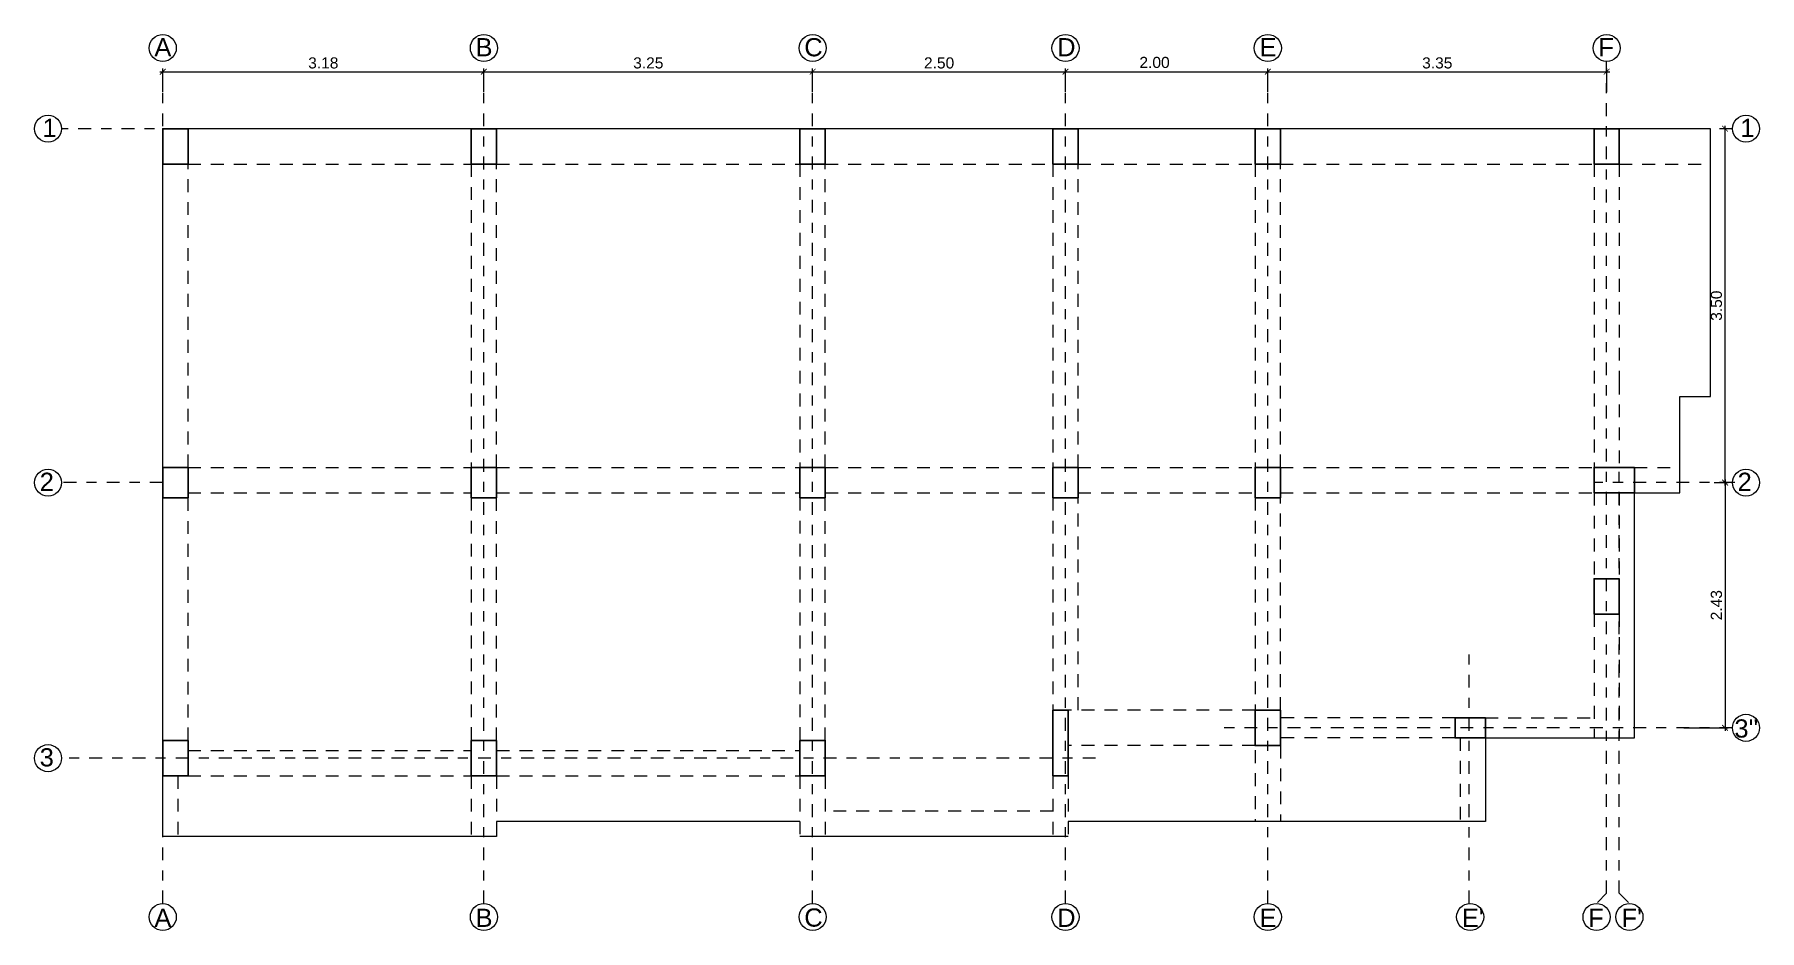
# Model space of a CAD drawing. Header units: millimetres. Extents: x 3779 to 7711, y 1445 to 3132.
# Drawn here: x 3789.94 to 3806.99, y 1459.74 to 1468.6 of the extents above; entities that cross this region are included whole.
import ezdxf

# ---------------------------------------------------------------- set-up
doc = ezdxf.new("R2010")
doc.units = ezdxf.units.MM
doc.header["$PDMODE"] = 3
doc.linetypes.add('DASHDOTX2', pattern=[50.8, 25.4, -12.7, 0, -12.7])
doc.linetypes.add('HIDDEN', pattern=[9.525, 6.35, -3.175])
for name, color, linetype, lineweight in [('cotas', 7, 'Continuous', 5), ('EJES', 20, 'DASHDOTX2', 9), ('pluma 1', 1, 'Continuous', 9), ('pluma 2.5', 30, 'Continuous', 25), ('proyecciones', 32, 'HIDDEN', 9), ('TEXTO', 7, 'Continuous', 9)]:
    doc.layers.add(name, color=color, linetype=linetype, lineweight=lineweight)
doc.styles.get("Standard").update_dxf_attribs({"font": 'arial.ttf'})
doc.styles.add('TIMES', font='arial.ttf', dxfattribs={"height": 0.11})
doc.dimstyles.new('julio', dxfattribs={"dimtxt": 0.11, "dimasz": 0.057, "dimexe": 0.03, "dimexo": 0.097, "dimgap": 0.0295, "dimtad": 1, "dimzin": 4, "dimdsep": 46, "dimtxsty": 'TIMES', "dimblk": 'ARCHTICK', "dimcen": 0, "dimdle": 0.03, "dimclrd": 256, "dimclre": 256, "dimclrt": 256, "dimadec": 0, "dimazin": 0, "dimtfac": 1, "dimtix": 1, "dimtmove": 2, "dimatfit": 2, "dimldrblk": 'ARCHTICK', "dimfxl": 1, "dimtolj": 1, "dimtzin": 0, "dimlwd": 5, "dimlwe": 5, "dimarcsym": 0})

# ---------------------------------------------------------------- blocks, each defined once
blk = doc.blocks.new('_ArchTick')
at = {"color": 0, "linetype": 'ByBlock', "lineweight": 40, "const_width": 0.15}
blk.add_lwpolyline([(-0.5, -0.5), (0.5, 0.5)], dxfattribs=at)
blk = doc.blocks.new('*D871')
at = {"layer": 'cotas', "lineweight": 5, "transparency": 16777216}
for p, q in [((3791.174, 1468.229), (3794.409, 1468.229)), ((3791.204, 1468.026), (3791.204, 1468.259)), ((3794.379, 1468.026), (3794.379, 1468.259))]:
    blk.add_line(p, q, dxfattribs=at)
at = {"layer": 'Defpoints', "color": 0, "transparency": 16777216}
for p in [(3794.379, 1468.229), (3791.204, 1467.929), (3794.379, 1467.929)]:
    blk.add_point(p, dxfattribs=at)
at = {"layer": 'cotas', "lineweight": 5, "transparency": 16777216, "xscale": 0.057, "yscale": 0.057, "zscale": 0.057, "rotation": 180}
blk.add_blockref('_ArchTick', (3791.204, 1468.229), dxfattribs=at)
at = {"layer": 'cotas', "lineweight": 5, "transparency": 16777216, "xscale": 0.057, "yscale": 0.057, "zscale": 0.057}
blk.add_blockref('_ArchTick', (3794.379, 1468.229), dxfattribs=at)
at = {"layer": 'cotas', "transparency": 16777216, "insert": (3792.791, 1468.315), "char_height": 0.11, "attachment_point": 5, "style": 'TIMES'}
blk.add_mtext('\\A1;3.18', dxfattribs=at)
blk = doc.blocks.new('*D872')
at = {"layer": 'cotas', "lineweight": 5, "transparency": 16777216}
for p, q in [((3794.349, 1468.229), (3797.659, 1468.229)), ((3794.379, 1468.026), (3794.379, 1468.259)), ((3797.629, 1468.026), (3797.629, 1468.259))]:
    blk.add_line(p, q, dxfattribs=at)
at = {"layer": 'Defpoints', "color": 0, "transparency": 16777216}
for p in [(3797.629, 1468.229), (3794.379, 1467.929), (3797.629, 1467.929)]:
    blk.add_point(p, dxfattribs=at)
at = {"layer": 'cotas', "lineweight": 5, "transparency": 16777216, "xscale": 0.057, "yscale": 0.057, "zscale": 0.057, "rotation": 180}
blk.add_blockref('_ArchTick', (3794.379, 1468.229), dxfattribs=at)
at = {"layer": 'cotas', "lineweight": 5, "transparency": 16777216, "xscale": 0.057, "yscale": 0.057, "zscale": 0.057}
blk.add_blockref('_ArchTick', (3797.629, 1468.229), dxfattribs=at)
at = {"layer": 'cotas', "transparency": 16777216, "insert": (3796.004, 1468.315), "char_height": 0.11, "attachment_point": 5, "style": 'TIMES'}
blk.add_mtext('\\A1;3.25', dxfattribs=at)
blk = doc.blocks.new('*D873')
at = {"layer": 'cotas', "lineweight": 5, "transparency": 16777216}
for p, q in [((3797.599, 1468.229), (3800.159, 1468.229)), ((3797.629, 1468.026), (3797.629, 1468.259)), ((3800.129, 1468.026), (3800.129, 1468.259))]:
    blk.add_line(p, q, dxfattribs=at)
at = {"layer": 'Defpoints', "color": 0, "transparency": 16777216}
for p in [(3800.129, 1468.229), (3797.629, 1467.929), (3800.129, 1467.929)]:
    blk.add_point(p, dxfattribs=at)
at = {"layer": 'cotas', "lineweight": 5, "transparency": 16777216, "xscale": 0.057, "yscale": 0.057, "zscale": 0.057, "rotation": 180}
blk.add_blockref('_ArchTick', (3797.629, 1468.229), dxfattribs=at)
at = {"layer": 'cotas', "lineweight": 5, "transparency": 16777216, "xscale": 0.057, "yscale": 0.057, "zscale": 0.057}
blk.add_blockref('_ArchTick', (3800.129, 1468.229), dxfattribs=at)
at = {"layer": 'cotas', "transparency": 16777216, "insert": (3798.879, 1468.315), "char_height": 0.11, "attachment_point": 5, "style": 'TIMES'}
blk.add_mtext('\\A1;2.50', dxfattribs=at)
blk = doc.blocks.new('*D874')
at = {"layer": 'cotas', "lineweight": 5, "transparency": 16777216}
for p, q in [((3800.099, 1468.229), (3802.159, 1468.229)), ((3800.129, 1468.026), (3800.129, 1468.259)), ((3802.129, 1468.026), (3802.129, 1468.259))]:
    blk.add_line(p, q, dxfattribs=at)
at = {"layer": 'Defpoints', "color": 0, "transparency": 16777216}
for p in [(3802.129, 1468.229), (3800.129, 1467.929), (3802.129, 1467.929)]:
    blk.add_point(p, dxfattribs=at)
at = {"layer": 'cotas', "lineweight": 5, "transparency": 16777216, "xscale": 0.057, "yscale": 0.057, "zscale": 0.057, "rotation": 180}
blk.add_blockref('_ArchTick', (3800.129, 1468.229), dxfattribs=at)
at = {"layer": 'cotas', "lineweight": 5, "transparency": 16777216, "xscale": 0.057, "yscale": 0.057, "zscale": 0.057}
blk.add_blockref('_ArchTick', (3802.129, 1468.229), dxfattribs=at)
at = {"layer": 'cotas', "transparency": 16777216, "insert": (3801.009, 1468.32), "char_height": 0.11, "attachment_point": 5, "style": 'TIMES'}
blk.add_mtext('\\A1;2.00', dxfattribs=at)
blk = doc.blocks.new('*D875')
at = {"layer": 'cotas', "lineweight": 5, "transparency": 16777216}
for p, q in [((3802.099, 1468.229), (3805.509, 1468.229)), ((3802.129, 1468.026), (3802.129, 1468.259)), ((3805.479, 1468.026), (3805.479, 1468.259))]:
    blk.add_line(p, q, dxfattribs=at)
at = {"layer": 'Defpoints', "color": 0, "transparency": 16777216}
for p in [(3805.479, 1468.229), (3802.129, 1467.929), (3805.479, 1467.929)]:
    blk.add_point(p, dxfattribs=at)
at = {"layer": 'cotas', "lineweight": 5, "transparency": 16777216, "xscale": 0.057, "yscale": 0.057, "zscale": 0.057, "rotation": 180}
blk.add_blockref('_ArchTick', (3802.129, 1468.229), dxfattribs=at)
at = {"layer": 'cotas', "lineweight": 5, "transparency": 16777216, "xscale": 0.057, "yscale": 0.057, "zscale": 0.057}
blk.add_blockref('_ArchTick', (3805.479, 1468.229), dxfattribs=at)
at = {"layer": 'cotas', "transparency": 16777216, "insert": (3803.804, 1468.315), "char_height": 0.11, "attachment_point": 5, "style": 'TIMES'}
blk.add_mtext('\\A1;3.35', dxfattribs=at)
blk = doc.blocks.new('*D876')
at = {"layer": 'cotas', "lineweight": 5, "transparency": 16777216}
for p, q in [((3806.649, 1464.135), (3806.649, 1467.695)), ((3806.719, 1467.665), (3806.679, 1467.665)), ((3806.746, 1464.165), (3806.679, 1464.165))]:
    blk.add_line(p, q, dxfattribs=at)
at = {"layer": 'Defpoints', "color": 0, "transparency": 16777216}
for p in [(3806.622, 1467.665), (3806.649, 1467.665), (3806.649, 1464.165)]:
    blk.add_point(p, dxfattribs=at)
at = {"layer": 'cotas', "lineweight": 5, "transparency": 16777216, "xscale": 0.057, "yscale": 0.057, "zscale": 0.057}
for p, rotation in [((3806.649, 1467.665), 90), ((3806.649, 1464.165), 270)]:
    blk.add_blockref('_ArchTick', p, dxfattribs=dict(at, rotation=rotation))
at = {"layer": 'cotas', "transparency": 16777216, "insert": (3806.564, 1465.915), "char_height": 0.11, "attachment_point": 5, "rotation": 90, "style": 'TIMES'}
blk.add_mtext('\\A1;3.50', dxfattribs=at)
blk = doc.blocks.new('*D877')
at = {"layer": 'cotas', "lineweight": 5, "transparency": 16777216}
for p, q in [((3806.542, 1464.165), (3806.679, 1464.165)), ((3806.649, 1464.195), (3806.649, 1461.71)), ((3806.242, 1461.74), (3806.679, 1461.74))]:
    blk.add_line(p, q, dxfattribs=at)
at = {"layer": 'Defpoints', "color": 0, "transparency": 16777216}
for p in [(3806.445, 1464.165), (3806.145, 1461.74), (3806.649, 1461.74)]:
    blk.add_point(p, dxfattribs=at)
at = {"layer": 'cotas', "lineweight": 5, "transparency": 16777216, "xscale": 0.057, "yscale": 0.057, "zscale": 0.057}
for p, rotation in [((3806.649, 1464.165), 90), ((3806.649, 1461.74), 270)]:
    blk.add_blockref('_ArchTick', p, dxfattribs=dict(at, rotation=rotation))
at = {"layer": 'cotas', "transparency": 16777216, "insert": (3806.564, 1462.953), "char_height": 0.11, "attachment_point": 5, "rotation": 90, "style": 'TIMES'}
blk.add_mtext('\\A1;2.43', dxfattribs=at)

msp = doc.modelspace()

# ---------------------------------------------------------------- linework, layer by layer
at = {"layer": 'cotas', "color": 3}
for p, q in [((3805.7538, 1461.6401), (3805.7538, 1464.0651)), ((3804.2795, 1461.6401), (3804.2795, 1460.8151)), ((3804.2795, 1460.8151), (3800.1538, 1460.8151))]:
    msp.add_line(p, q, dxfattribs=at)
for points in [[(3805.7538, 1464.0651), (3806.2038, 1464.0651), (3806.2038, 1465.0151), (3806.5038, 1465.0151), (3806.5038, 1467.6651), (3791.2038, 1467.6651)], [(3797.5038, 1460.8151), (3794.5038, 1460.8151), (3794.5038, 1460.6651), (3791.2038, 1460.6651), (3791.2038, 1467.6651)], [(3804.2795, 1461.6401), (3805.7538, 1461.6401)], [(3800.1538, 1460.6651), (3797.5038, 1460.6651)]]:
    msp.add_lwpolyline(points, dxfattribs=at)
at = {"layer": 'EJES', "ltscale": 0.005}
for p, q in [((3791.2038, 1460.0033), (3791.2038, 1468.3291)), ((3794.3788, 1460.0033), (3794.3788, 1468.3291)), ((3797.6288, 1460.0033), (3797.6288, 1468.3291)), ((3800.1288, 1460.0033), (3800.1288, 1468.3291)), ((3802.1288, 1460.0033), (3802.1288, 1468.3291)), ((3805.4788, 1460.1033), (3805.4788, 1468.3291)), ((3806.722, 1467.6651), (3790.2038, 1467.6651)), ((3805.6038, 1460.1033), (3805.6038, 1464.3151)), ((3791.2038, 1464.1651), (3790.2038, 1464.1651)), ((3806.722, 1464.1651), (3805.3538, 1464.1651)), ((3804.1205, 1460.003), (3804.1205, 1462.5088)), ((3806.722, 1461.7401), (3801.6488, 1461.7401)), ((3800.426, 1461.4401), (3790.2038, 1461.4401)), ((3805.4788, 1460.1033), (3805.3788, 1460.0033)), ((3805.6038, 1460.1033), (3805.7038, 1460.0033))]:
    msp.add_line(p, q, dxfattribs=at)
at = {"layer": 'pluma 1'}
for centre in [(3791.2038, 1468.463), (3794.3788, 1468.463), (3797.6288, 1468.463), (3800.1288, 1468.463), (3802.1288, 1468.463), (3805.4788, 1468.463), (3790.0699, 1467.6651), (3806.8559, 1467.6651), (3790.0699, 1464.1651), (3806.8559, 1464.1651), (3806.8559, 1461.7401), (3790.0699, 1461.4401), (3791.2038, 1459.8694), (3794.3788, 1459.8694), (3797.6288, 1459.8694), (3800.1288, 1459.8694), (3802.1288, 1459.8694), (3804.1295, 1459.8694), (3805.3788, 1459.8694), (3805.7038, 1459.8694)]:
    msp.add_circle(centre, 0.1339, dxfattribs=at)
at = {"layer": 'pluma 2.5'}
for points in [[(3791.4538, 1467.3151), (3791.2038, 1467.3151), (3791.2038, 1467.6651), (3791.4538, 1467.6651)], [(3794.5038, 1467.3151), (3794.2538, 1467.3151), (3794.2538, 1467.6651), (3794.5038, 1467.6651)], [(3797.7538, 1467.3151), (3797.5038, 1467.3151), (3797.5038, 1467.6651), (3797.7538, 1467.6651)], [(3800.2538, 1467.3151), (3800.0038, 1467.3151), (3800.0038, 1467.6651), (3800.2538, 1467.6651)], [(3802.2538, 1467.3151), (3802.0038, 1467.3151), (3802.0038, 1467.6651), (3802.2538, 1467.6651)], [(3805.6038, 1467.3151), (3805.3538, 1467.3151), (3805.3538, 1467.6651), (3805.6038, 1467.6651)], [(3791.2038, 1464.0151), (3791.4538, 1464.0151), (3791.4538, 1464.3151), (3791.2038, 1464.3151)], [(3794.2538, 1464.0151), (3794.5038, 1464.0151), (3794.5038, 1464.3151), (3794.2538, 1464.3151)], [(3797.5038, 1464.0151), (3797.7538, 1464.0151), (3797.7538, 1464.3151), (3797.5038, 1464.3151)], [(3800.0038, 1464.0151), (3800.2538, 1464.0151), (3800.2538, 1464.3151), (3800.0038, 1464.3151)], [(3802.0038, 1464.0151), (3802.2538, 1464.0151), (3802.2538, 1464.3151), (3802.0038, 1464.3151)], [(3805.3538, 1464.0651), (3805.7538, 1464.0651), (3805.7538, 1464.3151), (3805.3538, 1464.3151)], [(3805.6038, 1463.2151), (3805.3538, 1463.2151), (3805.3538, 1462.8651), (3805.4538, 1462.8651), (3805.6038, 1462.8651)], [(3802.2538, 1461.9151), (3802.0038, 1461.9151), (3802.0038, 1461.5651), (3802.1038, 1461.5651), (3802.2538, 1461.5651)], [(3804.2795, 1461.8401), (3803.9795, 1461.8401), (3803.9795, 1461.6401), (3804.2795, 1461.6401)], [(3791.4538, 1461.2651), (3791.2038, 1461.2651), (3791.2038, 1461.6151), (3791.4538, 1461.6151)], [(3794.5038, 1461.6151), (3794.2538, 1461.6151), (3794.2538, 1461.2651), (3794.5038, 1461.2651)], [(3797.7538, 1461.2651), (3797.5038, 1461.2651), (3797.5038, 1461.6151), (3797.7538, 1461.6151)]]:
    msp.add_lwpolyline(points, close=True, dxfattribs=at)
msp.add_lwpolyline([(3800.0038, 1461.2651), (3800.1538, 1461.2651), (3800.1538, 1461.9151), (3800.0038, 1461.9151), (3800.0038, 1461.2651)], dxfattribs=at)
at = {"layer": 'proyecciones', "color": 3, "linetype": 'HIDDEN', "ltscale": 0.02}
msp.add_line((3800.1538, 1461.2651), (3800.1538, 1460.8151), dxfattribs=at)
for points in [[(3791.4538, 1464.3151), (3791.4538, 1467.3151)], [(3791.4538, 1467.3151), (3794.2538, 1467.3151)], [(3794.2538, 1467.3151), (3794.2538, 1464.3151)], [(3794.5038, 1464.3151), (3794.5038, 1467.3151)], [(3794.5038, 1467.3151), (3797.5038, 1467.3151)], [(3797.5038, 1467.3151), (3797.5038, 1464.3151)], [(3797.7538, 1464.3151), (3797.7538, 1467.3151)], [(3797.7538, 1467.3151), (3800.0038, 1467.3151)], [(3800.0038, 1467.3151), (3800.0038, 1464.3151)], [(3800.2538, 1464.3151), (3800.2538, 1467.3151)], [(3800.2538, 1467.3151), (3802.0038, 1467.3151)], [(3802.0038, 1467.3151), (3802.0038, 1464.3151)], [(3802.2538, 1467.3151), (3805.3538, 1467.3151)], [(3802.2538, 1464.3151), (3802.2538, 1467.3151)], [(3805.3538, 1467.3151), (3805.3538, 1464.3151)], [(3805.6038, 1467.3151), (3805.6038, 1465.1651)], [(3805.6038, 1467.3151), (3806.5038, 1467.3151)], [(3805.6038, 1465.1651), (3805.6038, 1464.3151)], [(3791.4538, 1464.3151), (3794.2538, 1464.3151)], [(3794.5038, 1464.3151), (3797.5038, 1464.3151)], [(3797.7538, 1464.3151), (3800.0038, 1464.3151)], [(3800.2538, 1464.3151), (3802.0038, 1464.3151)], [(3802.2538, 1464.3151), (3805.3538, 1464.3151)], [(3805.7538, 1464.3151), (3806.2038, 1464.3151)], [(3791.4538, 1464.0651), (3794.2538, 1464.0651)], [(3791.4538, 1461.6151), (3791.4538, 1464.0151)], [(3794.2538, 1464.0151), (3794.2538, 1461.6151)], [(3794.5038, 1464.0651), (3797.5038, 1464.0651)], [(3794.5038, 1461.6151), (3794.5038, 1464.0151)], [(3797.5038, 1464.0151), (3797.5038, 1461.6151)], [(3797.7538, 1464.0651), (3800.0038, 1464.0651)], [(3797.7538, 1461.6151), (3797.7538, 1464.0151)], [(3800.0038, 1464.0151), (3800.0038, 1461.9151)], [(3800.2538, 1464.0651), (3802.0038, 1464.0651)], [(3800.2538, 1461.9151), (3800.2538, 1464.0151)], [(3802.0038, 1464.0151), (3802.0038, 1460.8151)], [(3802.2538, 1464.0651), (3805.3538, 1464.0651)], [(3802.2538, 1461.9151), (3802.2538, 1464.0151)], [(3805.3538, 1464.0651), (3805.3538, 1463.2151)], [(3805.6038, 1464.0651), (3805.6038, 1463.2151)], [(3805.3538, 1462.8651), (3805.3538, 1461.6401)], [(3805.6038, 1462.8651), (3805.6038, 1461.6401)], [(3802.0038, 1461.9151), (3800.1538, 1461.9151)], [(3803.9795, 1461.8401), (3802.2538, 1461.8401)], [(3804.2795, 1461.8401), (3805.3538, 1461.8401)], [(3791.4538, 1461.5151), (3794.2538, 1461.5151)], [(3794.5038, 1461.5151), (3797.5038, 1461.5151)], [(3802.0038, 1461.5651), (3800.1538, 1461.5651)], [(3803.9795, 1461.6401), (3802.2538, 1461.6401)], [(3802.2538, 1461.5651), (3802.2538, 1460.8151)], [(3804.0295, 1461.6401), (3804.0295, 1460.8101)], [(3791.3538, 1461.2651), (3791.3538, 1460.6651)], [(3791.4538, 1461.2651), (3794.2538, 1461.2651)], [(3794.2538, 1461.2651), (3794.2538, 1460.6651)], [(3794.5038, 1461.2651), (3797.5038, 1461.2651)], [(3794.5038, 1461.2651), (3794.5038, 1460.8151)], [(3797.5038, 1461.2651), (3797.5038, 1460.8151)], [(3797.7538, 1461.2651), (3797.7538, 1460.6651)], [(3800.0038, 1461.2651), (3800.0038, 1460.6651)], [(3800.0038, 1460.9151), (3797.7538, 1460.9151)], [(3797.5038, 1460.8151), (3797.5038, 1460.6651)], [(3800.1538, 1460.8151), (3800.1538, 1460.6651)]]:
    msp.add_lwpolyline(points, dxfattribs=at)

# ---------------------------------------------------------------- texts
at = {"layer": 'TEXTO', "color": 5, "char_height": 0.18, "width": 2.597734}
for s, insert, attachment_point in [('{\\C7;A}', (3791.1214, 1468.5611), 1), ('{\\C7;B}', (3794.2964, 1468.5611), 1), ('{\\fArial|b0|i0|c0|p34;\\C7;C}', (3797.5464, 1468.5611), 1), ('{\\C7;D}', (3800.0464, 1468.5611), 1), ('{\\C7;E}', (3802.0464, 1468.5611), 1), ('{\\C7;F}', (3805.3964, 1468.5611), 1), ('{\\C7;1}', (3790.0145, 1467.7632), 1), ('{\\C7;1}', (3806.8004, 1467.7632), 1), ('{\\C7;2}', (3789.9875, 1464.2632), 1), ('{\\C7;2}', (3806.7735, 1464.2632), 1), ("{\\C7;3''}", (3806.742, 1461.8235), 1), ('{\\C7;3}', (3789.9875, 1461.5382), 1), ('{\\C7;A}', (3791.1214, 1459.7713), 7), ('{\\C7;B}', (3794.2964, 1459.7713), 7), ('{\\fArial|b0|i0|c0|p34;\\C7;C}', (3797.5464, 1459.7713), 7), ('{\\C7;D}', (3800.0464, 1459.7713), 7), ('{\\C7;E}', (3802.0464, 1459.7713), 7), ("{\\C7;E'}", (3804.0471, 1459.7713), 7), ('{\\C7;F}', (3805.2964, 1459.7713), 7), ("{\\C7;F'}", (3805.6263, 1459.7713), 7)]:
    msp.add_mtext(s, dxfattribs=dict(at, insert=insert, attachment_point=attachment_point))

# ---------------------------------------------------------------- dimensions: what is measured, and where the dimension line sits
at = {"layer": 'cotas'}
for base, p1, p2, picture, middle in [((3794.37880138, 1468.2291036728), (3791.20380138, 1467.9291036728), (3794.37880138, 1467.9291036728), '*D871', (3792.79130138, 1468.3148042185)), ((3797.6288, 1468.2291), (3794.3788, 1467.9291), (3797.6288, 1467.9291), '*D872', (3796.0038, 1468.3148)), ((3800.1288, 1468.2291), (3797.6288, 1467.9291), (3800.1288, 1467.9291), '*D873', (3798.8788, 1468.3148)), ((3805.4788, 1468.2291), (3802.1288, 1467.9291), (3805.4788, 1467.9291), '*D875', (3803.8038, 1468.3148))]:
    dim = msp.add_linear_dim(base=base, p1=p1, p2=p2, dimstyle='julio', dxfattribs=at)
    dim.commit()
    dim.dimension.update_dxf_attribs({"geometry": picture, "text_midpoint": middle})
dim = msp.add_linear_dim(base=(3802.1288, 1468.2291), p1=(3800.1288, 1467.9291), p2=(3802.1288, 1467.9291), dimstyle='julio', dxfattribs=at)
dim.commit()
dim.dimension.update_dxf_attribs({"geometry": '*D874', "text_midpoint": (3801.009, 1468.3199), "dimtype": 160})
for base, p1, p2, picture, middle in [((3806.6493, 1467.6651), (3806.6493, 1464.1651), (3806.622, 1467.6651), '*D876', (3806.5636, 1465.9151)), ((3806.6492752817, 1461.7400840224), (3806.445318685, 1464.1650840224), (3806.145318685, 1461.7400840224), '*D877', (3806.563574736, 1462.9525840224))]:
    dim = msp.add_linear_dim(base=base, p1=p1, p2=p2, angle=90, dimstyle='julio', dxfattribs=at)
    dim.commit()
    dim.dimension.update_dxf_attribs({"geometry": picture, "text_midpoint": middle})

doc.saveas('drawing.dxf')
